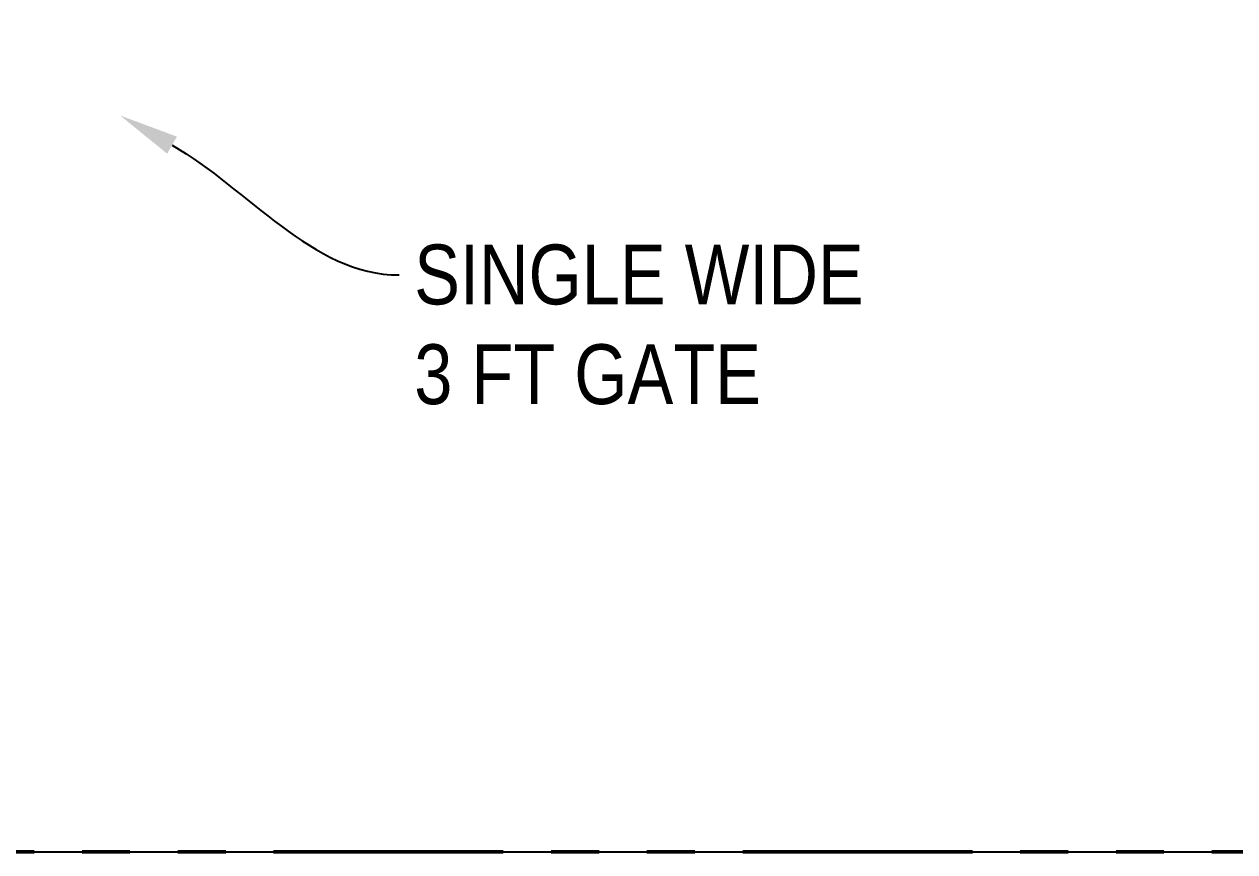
# Model space of a CAD drawing. Extents: x 1.3 to 36.8, y 1.2 to 24.4.
# Drawn here: x 4.493 to 7.022, y 11.862 to 13.59 of the extents above; entities that cross this region are included whole.
import ezdxf
from ezdxf import colors
from ezdxf.entities.mleader import LeaderData, LeaderLine
from ezdxf.math import Vec2, Vec3

# ---------------------------------------------------------------- set-up
doc = ezdxf.new("R2010")
doc.units = 0
doc.header["$LTSCALE"] = 96
doc.header["$MEASUREMENT"] = 0
doc.linetypes.add('DOT', pattern=[0.25, 0, -0.25])
doc.linetypes.add('PHANTOM', pattern=[0.5, 0.25, -0.05, 0.05, -0.05, 0.05, -0.05])
doc.layers.add('Annotations', color=250, linetype='Continuous', lineweight=9)
doc.layers.add('NO PLOT - GRID', color=255, linetype='DOT', plot=False)
doc.layers.add('Non Printing', color=253, linetype='Continuous', plot=False)
doc.styles.add('Borrego 8th NO-ANNO', font='ARIALN.TTF')
doc.linetypes.add('FENCELINE1', pattern='A,0.25,-0.1,[133,ltypeshp.shx,S=0.1,R=0,X=-0.1,Y=0],-0.1,1', length=1.45)

msp = doc.modelspace()

# ---------------------------------------------------------------- linework, layer by layer
at = {"layer": 'Annotations', "linetype": 'PHANTOM', "lineweight": 50, "ltscale": 0.02}
msp.add_lwpolyline([(2.91385, 19.11281), (8.92253, 19.11281), (9.41385, 11.86156), (2.91385, 11.86156)], close=True, dxfattribs=at)
at = {"layer": 'NO PLOT - GRID'}
for p, q in [((1.31347, 13.44562), (34.83847, 13.44562)), ((3.00425, 12.72462), (36.52925, 12.72462))]:
    msp.add_line(p, q, dxfattribs=at)
at = {"layer": 'Non Printing', "linetype": 'Continuous'}
msp.add_lwpolyline([(2.91385, 11.86156), (8.92253, 11.86156), (8.92253, 19.11281), (2.91385, 19.11281)], close=True, dxfattribs=at)

# ---------------------------------------------------------------- leaders
at = {"layer": 'Annotations', "linetype": 'FENCELINE1'}
ml = msp.add_multileader_mtext('Standard', dxfattribs=at)
ml.set_content('SINGLE WIDE\\P3 FT GATE', color=256, style='Borrego 8th NO-ANNO')
ml.set_leader_properties()
ml.build(insert=Vec2(0, 0))
ml.multileader.update_dxf_attribs({"leader_type": 2, "dogleg_length": 0.36, "arrow_head_size": 0.125})
ctx = ml.context
ctx.base_point, ctx.char_height, ctx.arrow_head_size, ctx.landing_gap_size, ctx.plane_origin = Vec3(5.27656, 13.06656), 0.125, 0.125, 0.03125, Vec3(4.69327, 13.3998)
notes = []
notes.append((ctx, [(0, (1, 1, 0), (4.91656, 13.06656), (1, 0), 0.36, [(0, [(4.69327, 13.3998)], 0, [])])]))
ctx.mtext.insert, ctx.mtext.flow_direction = Vec3(5.30781, 13.13013), 5
for ctx, leaders in notes:
    for number, flags, end, landing, length, lines in leaders:
        leader = LeaderData()
        leader.index, (leader.has_last_leader_line, leader.has_dogleg_vector, leader.attachment_direction) = number, flags
        leader.last_leader_point, leader.dogleg_vector, leader.dogleg_length = Vec3(end), Vec3(landing), length
        for number, points, colour, breaks in lines:
            line = LeaderLine()
            line.index, line.vertices, line.color, line.breaks = number, Vec3.list(points), colors.encode_raw_color(colour), breaks
            leader.lines.append(line)
        ctx.leaders.append(leader)

doc.saveas('drawing.dxf')
